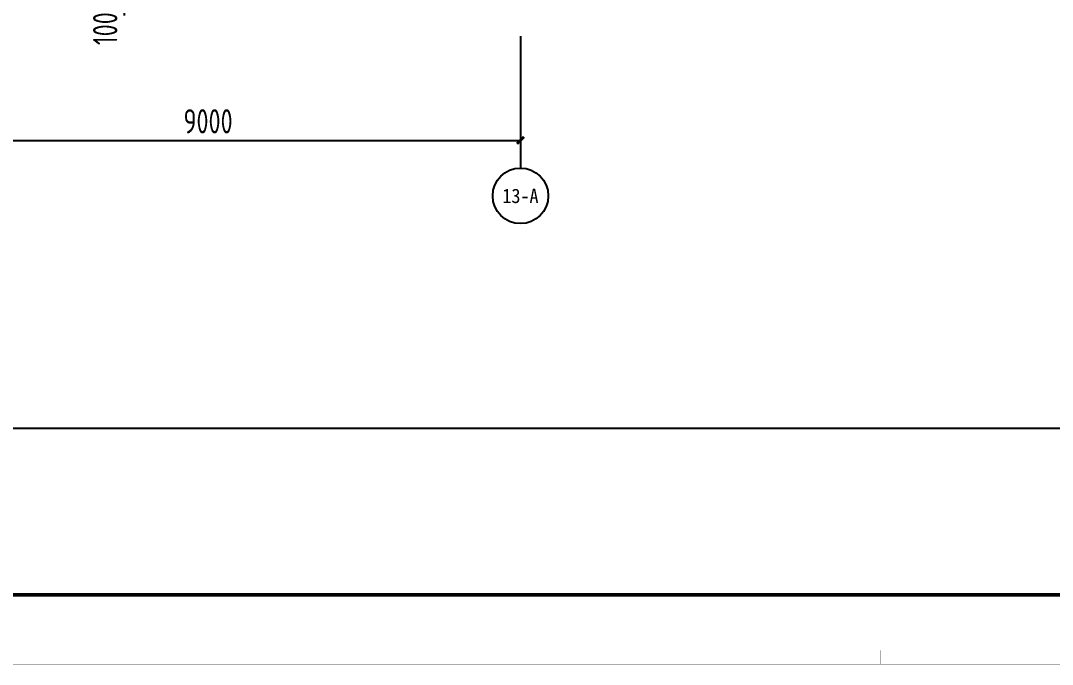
# Model space of a CAD drawing. Extents: x -280168 to 205214, y -148835 to -64913.
# Drawn here: x 150780 to 165642, y -148835 to -139556 of the extents above; entities that cross this region are included whole.
import ezdxf
from ezdxf.enums import TextEntityAlignment as Align

# ---------------------------------------------------------------- set-up
doc = ezdxf.new("R2010")
doc.units = 0
doc.header["$LTSCALE"] = 1000
doc.header["$MEASUREMENT"] = 0
for name, color, linetype in [('01-标注_尺寸', 124, 'Continuous'), ('01-标注_轴线坐标', 132, 'Continuous'), ('02-TEXT_轴号', 7, 'Continuous'), ('AXIS_TEXT', 7, 'Continuous')]:
    doc.layers.add(name, color=color, linetype=linetype)
doc.layers.add('04-不打印_辅助线', color=165, linetype='Continuous', plot=False)
doc.styles.add('_TCH_AXIS', font='STXIHEI_0.TTF', dxfattribs={"width": 0.75})
doc.styles.add('_TCH_DIM_T3', font='ros1.shx', dxfattribs={"width": 0.85, "bigfont": 'jd.shx'})
doc.styles.add('COMPLEX', font='COMPLEX')
doc.dimstyles.new('_TCH_ARCH&&100', dxfattribs={"dimtxt": 350, "dimasz": 100, "dimexe": 250, "dimexo": 300, "dimgap": 100, "dimtad": 1, "dimdec": 0, "dimzin": 0, "dimdsep": 46, "dimtxsty": '_TCH_DIM_T3', "dimblk": 'ARCHTICK', "dimcen": 0.09, "dimclrt": 7, "dimazin": 2, "dimtfac": 1, "dimtdec": 0, "dimtix": 1, "dimtmove": 2, "dimatfit": 3, "dimfxl": 0, "dimtolj": 1, "dimtzin": 0, "dimarcsym": 0})

# ---------------------------------------------------------------- blocks, each defined once
blk = doc.blocks.new('图框-A1')
for points, const_width in [([(0, 0), (841, 0), (841, 594), (0, 594)], 0.05), ([(766, 584), (25, 584), (25, 10), (766, 10)], 0.5)]:
    blk.add_lwpolyline(points, close=True, dxfattribs=dict(const_width=const_width))
at = {"const_width": 0.05}
blk.add_lwpolyline([(420.5, 0), (420.5, 2)], dxfattribs=at)
blk = doc.blocks.new('_AXISO')
blk.add_circle((0, 0), 0.5)
at = {"layer": 'AXIS_TEXT', "style": 'COMPLEX', "width": 1.041667}
blk.add_attdef('A', text='', height=0.56, dxfattribs=at).set_placement((-0.25, -0.28), (0.25, -0.28), align=Align.FIT)
blk = doc.blocks.new('_ArchTick')
at = {"color": 0, "linetype": 'ByBlock', "const_width": 0.4}
blk.add_lwpolyline([(-0.5, -0.5), (0.5, 0.5)], dxfattribs=at)
blk = doc.blocks.new('*D919')
at = {"layer": '01-标注_轴线坐标', "color": 0, "lineweight": -2, "transparency": 16777216}
for p, q in [((148980, -139882), (148980, -141532)), ((157980, -139882), (157980, -141532)), ((148980, -141282), (157980, -141282))]:
    blk.add_line(p, q, dxfattribs=at)
at = {"layer": 'Defpoints', "color": 0, "transparency": 16777216}
for p in [(148980, -139582), (157980, -139582), (157980, -141282)]:
    blk.add_point(p, dxfattribs=at)
at = {"layer": '01-标注_轴线坐标', "color": 0, "lineweight": -2, "transparency": 16777216, "xscale": 100, "yscale": 100, "zscale": 100, "rotation": 180}
blk.add_blockref('_ArchTick', (148980, -141282), dxfattribs=at)
at = {"layer": '01-标注_轴线坐标', "color": 0, "lineweight": -2, "transparency": 16777216, "xscale": 100, "yscale": 100, "zscale": 100}
blk.add_blockref('_ArchTick', (157980, -141282), dxfattribs=at)
at = {"layer": '01-标注_轴线坐标', "color": 7, "transparency": 16777216, "insert": (153480, -141007), "char_height": 350, "attachment_point": 5, "style": '_TCH_DIM_T3'}
blk.add_mtext('\\A1;9000', dxfattribs=at)
blk = doc.blocks.new('*D1337')
at = {"layer": '01-标注_尺寸', "color": 0, "lineweight": -2, "transparency": 16777216}
for p, q in [((152273, -139282), (152273, -139182)), ((151606, -139282), (152523, -139282)), ((151606, -139382), (152523, -139382)), ((152273, -139382), (152273, -139282)), ((152273, -139382), (152273, -139482))]:
    blk.add_line(p, q, dxfattribs=at)
at = {"layer": 'Defpoints', "color": 0, "transparency": 16777216}
for p in [(151306, -139282), (151306, -139382), (152273, -139282)]:
    blk.add_point(p, dxfattribs=at)
at = {"layer": '01-标注_尺寸', "color": 0, "lineweight": -2, "transparency": 16777216, "xscale": 100, "yscale": 100, "zscale": 100}
for p, rotation in [((152273, -139282), 270), ((152273, -139382), 90)]:
    blk.add_blockref('_ArchTick', p, dxfattribs=dict(at, rotation=rotation))
at = {"layer": '01-标注_尺寸', "color": 7, "transparency": 16777216, "insert": (151998, -139672), "char_height": 350, "attachment_point": 5, "rotation": 90, "style": '_TCH_DIM_T3'}
blk.add_mtext('\\A1;100', dxfattribs=at)

msp = doc.modelspace()

# ---------------------------------------------------------------- linework, layer by layer
at = {"layer": '01-标注_轴线坐标'}
msp.add_line((157979.8, -139782.1), (157979.8, -141681.5), dxfattribs=at)
at = {"layer": '04-不打印_辅助线'}
msp.add_lwpolyline([(123611.1, -145432.1), (197711.1, -145432.1), (197711.1, -117932.1), (123611.1, -117932.1)], close=True, dxfattribs=at)

# ---------------------------------------------------------------- block references
at = {"xscale": 100, "yscale": 100, "zscale": 100}
msp.add_blockref('图框-A1', (121111.1, -148832.1), dxfattribs=at)
at = {"layer": '01-标注_轴线坐标'}
ref = msp.add_blockref('_AXISO', (157979.8, -142081.5), dxfattribs=dict(at, xscale=800, yscale=800, zscale=800))
ref.add_attrib('A', '13-A', dxfattribs={"layer": '02-TEXT_轴号', "height": 207.98, "style": '_TCH_AXIS', "width": 1.142202}).set_placement((157719.9, -142185.5), (158239.8, -142185.5), align=Align.FIT)

# ---------------------------------------------------------------- dimensions: what is measured, and where the dimension line sits
at = {"layer": '01-标注_尺寸'}
dim = msp.add_linear_dim(base=(152272.6, -139282.1), p1=(151306.4, -139382.1), p2=(151306.4, -139282.1), angle=90, dimstyle='_TCH_ARCH&&100', dxfattribs=at)
dim.commit()
dim.dimension.update_dxf_attribs({"geometry": '*D1337', "text_midpoint": (151997.6, -139671.8), "dimtype": 161})
at = {"layer": '01-标注_轴线坐标'}
dim = msp.add_aligned_dim(p1=(148979.8, -139582.1), p2=(157979.8, -139582.1), distance=-1700, dimstyle='_TCH_ARCH&&100', dxfattribs=at)
dim.commit()
dim.dimension.update_dxf_attribs({"geometry": '*D919', "text_midpoint": (153479.8, -141007.1)})

doc.saveas('drawing.dxf')
